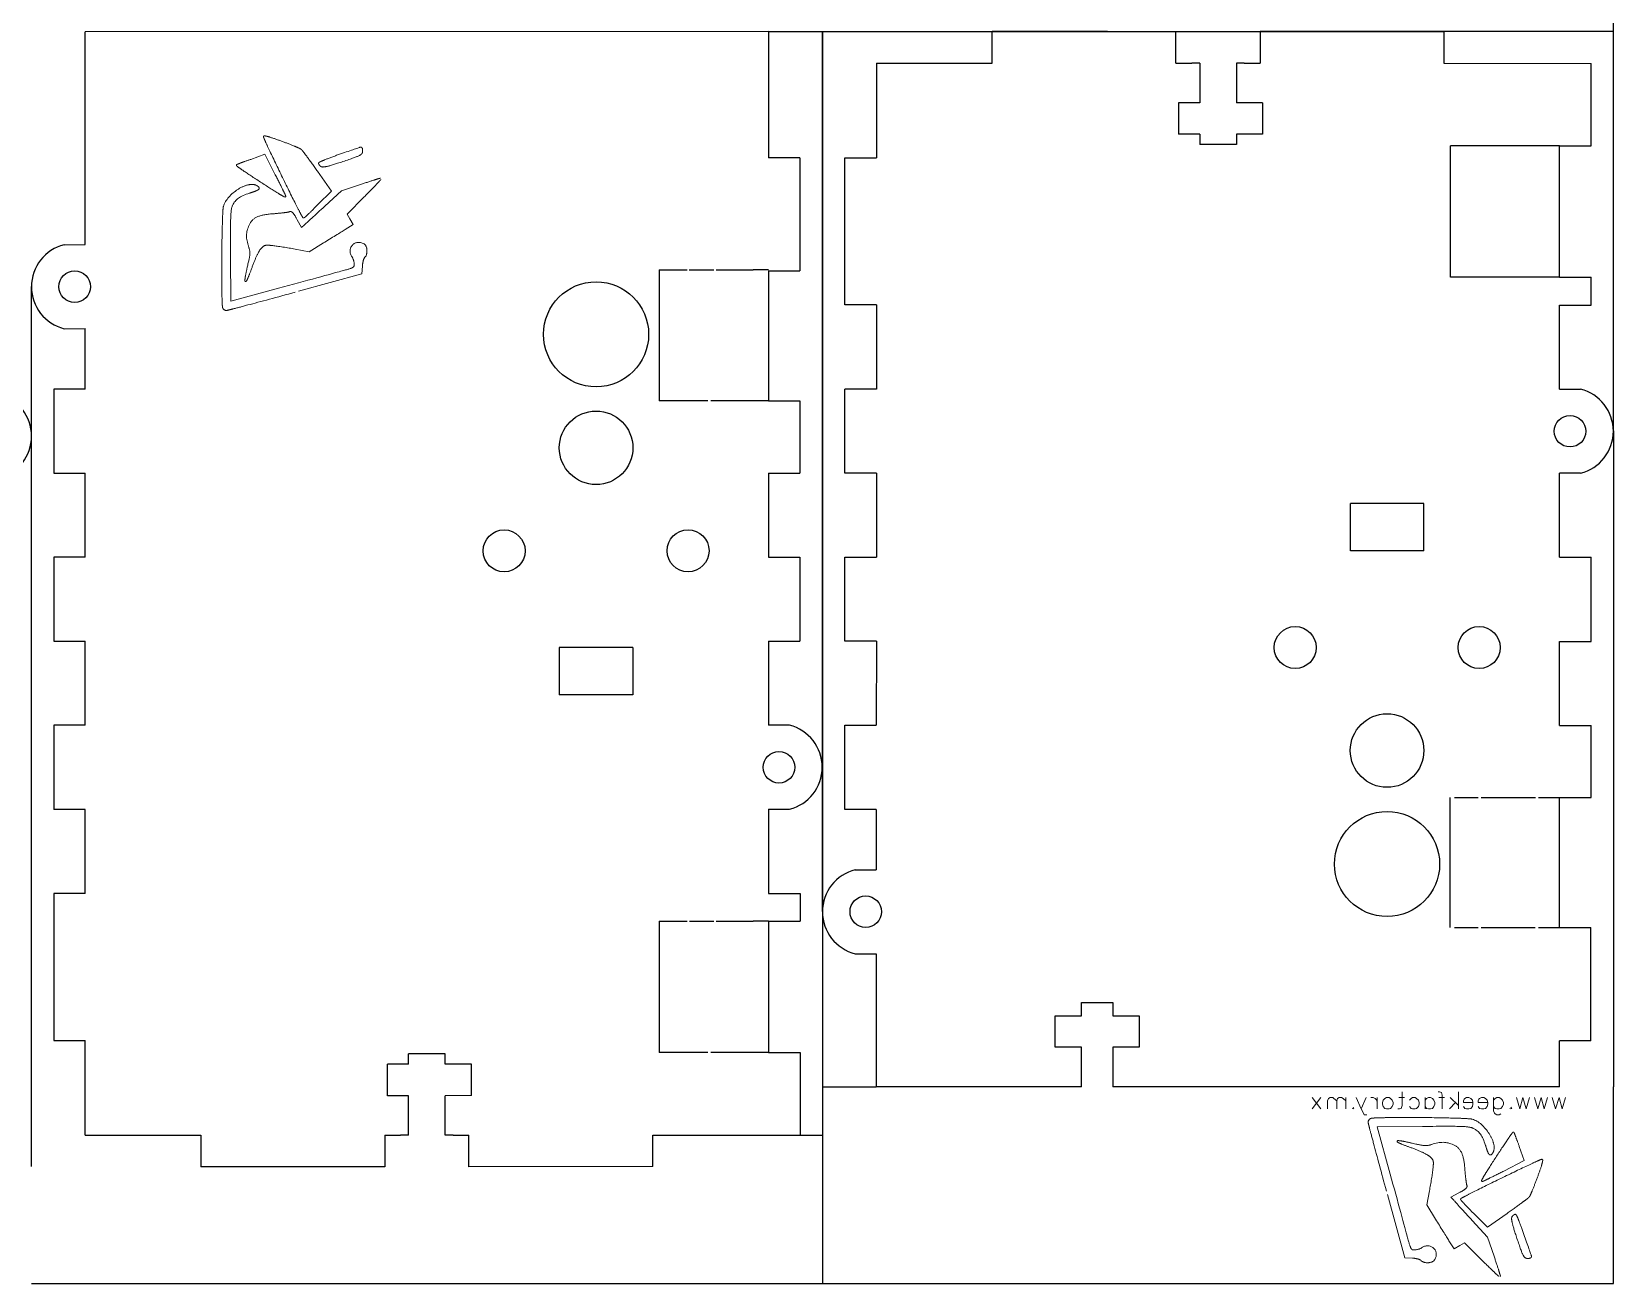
# Model space of a CAD drawing. Header units: centimetres. Extents: x 2205.7 to 2236.7, y 1451.5 to 1478.8.
# Drawn here: x 2221.62 to 2236.67, y 1451.47 to 1463.39 of the extents above; entities that cross this region are included whole.
import ezdxf

# ---------------------------------------------------------------- set-up
doc = ezdxf.new("R2010")
doc.units = ezdxf.units.CM
doc.linetypes.add('PHANTOM2', pattern=[1.25, 0.625, -0.125, 0.125, -0.125, 0.125, -0.125])
doc.layers.add('grabado-tenue', color=7, linetype='PHANTOM2', lineweight=0, true_color=0xc8b188)

msp = doc.modelspace()

# ---------------------------------------------------------------- linework, layer by layer
for p, q in [((2236.672, 1463.385), (2236.672, 1478.786)), ((2228.633, 1463.385), (2222.133, 1463.384)), ((2222.133, 1461.359), (2222.133, 1463.384)), ((2228.633, 1463.385), (2228.633, 1462.185)), ((2228.635, 1463.385), (2229.147, 1463.385)), ((2229.147, 1463.385), (2229.147, 1456.385)), ((2229.147, 1455.011), (2229.147, 1463.385)), ((2229.147, 1463.385), (2230.705, 1463.385)), ((2230.705, 1463.385), (2230.76, 1463.385)), ((2231.86, 1463.385), (2230.76, 1463.385)), ((2232.51, 1463.384), (2230.76, 1463.384)), ((2230.76, 1463.084), (2230.76, 1463.384)), ((2231.86, 1463.385), (2232.51, 1463.385)), ((2232.51, 1463.385), (2233.31, 1463.385)), ((2232.51, 1463.084), (2232.51, 1463.384)), ((2233.96, 1463.385), (2233.31, 1463.385)), ((2233.31, 1463.384), (2233.31, 1463.084)), ((2235.06, 1463.384), (2233.31, 1463.384)), ((2235.06, 1463.385), (2233.96, 1463.385)), ((2236.672, 1463.385), (2235.06, 1463.385)), ((2236.672, 1459.585), (2236.672, 1463.385)), ((2229.66, 1463.084), (2229.66, 1462.184)), ((2232.736, 1463.084), (2232.66, 1463.084)), ((2233.16, 1463.084), (2233.085, 1463.084)), ((2235.06, 1463.084), (2236.461, 1463.083)), ((2236.461, 1462.298), (2236.461, 1463.083)), ((2236.161, 1462.298), (2235.121, 1462.298)), ((2235.121, 1461.05), (2235.121, 1462.298)), ((2236.16, 1462.298), (2236.161, 1462.298)), ((2236.161, 1462.298), (2236.161, 1462.298)), ((2236.161, 1462.298), (2236.461, 1462.298)), ((2236.161, 1461.049), (2236.161, 1462.298)), ((2228.799, 1462.185), (2228.769, 1462.185)), ((2228.933, 1462.185), (2228.933, 1461.108)), ((2229.36, 1460.784), (2229.36, 1462.184)), ((2221.932, 1461.358), (2222.133, 1461.359)), ((2227.593, 1461.12), (2227.593, 1459.872)), ((2227.594, 1461.12), (2227.86, 1461.12)), ((2227.88, 1461.12), (2228.114, 1461.12)), ((2228.134, 1461.12), (2228.486, 1461.12)), ((2228.634, 1461.12), (2228.486, 1461.12)), ((2228.633, 1461.108), (2228.933, 1461.108)), ((2228.633, 1461.108), (2228.633, 1459.872)), ((2236.161, 1461.049), (2236.161, 1461.049)), ((2236.161, 1461.049), (2236.161, 1461.049)), ((2236.161, 1461.049), (2236.461, 1461.049)), ((2236.46, 1460.783), (2236.461, 1461.049)), ((2221.622, 1452.586), (2221.622, 1460.96)), ((2229.66, 1460.784), (2229.66, 1459.984)), ((2236.16, 1459.983), (2236.161, 1460.783)), ((2236.16, 1460.783), (2236.46, 1460.783)), ((2221.932, 1460.558), (2222.133, 1460.559)), ((2222.133, 1459.984), (2222.133, 1460.559)), ((2221.833, 1459.984), (2221.833, 1459.184)), ((2228.633, 1459.872), (2228.933, 1459.872)), ((2228.933, 1459.872), (2228.933, 1459.185)), ((2229.66, 1459.984), (2229.36, 1459.984)), ((2229.36, 1459.184), (2229.36, 1459.984)), ((2236.672, 1459.585), (2236.672, 1453.345)), ((2222.133, 1458.384), (2222.133, 1459.184)), ((2228.633, 1459.185), (2228.633, 1458.385)), ((2228.633, 1459.185), (2228.933, 1459.185)), ((2229.66, 1459.184), (2229.36, 1459.184)), ((2229.66, 1459.184), (2229.66, 1458.384)), ((2236.16, 1458.383), (2236.16, 1459.183)), ((2221.833, 1458.384), (2221.833, 1457.584)), ((2228.633, 1458.385), (2228.933, 1458.385)), ((2228.933, 1458.385), (2228.933, 1457.585)), ((2229.36, 1457.584), (2229.36, 1458.384)), ((2236.16, 1458.383), (2236.46, 1458.383)), ((2236.46, 1457.583), (2236.46, 1458.383)), ((2222.133, 1456.784), (2222.133, 1457.584)), ((2228.633, 1457.585), (2228.633, 1456.785)), ((2228.633, 1457.585), (2228.933, 1457.585)), ((2229.66, 1457.584), (2229.659, 1456.784)), ((2236.16, 1456.783), (2236.16, 1457.583)), ((2236.16, 1457.583), (2236.46, 1457.583)), ((2222.133, 1456.784), (2221.833, 1456.784)), ((2221.833, 1456.784), (2221.833, 1455.984)), ((2229.359, 1455.984), (2229.359, 1456.784)), ((2236.16, 1456.783), (2236.46, 1456.783)), ((2236.46, 1456.096), (2236.46, 1456.783)), ((2229.147, 1456.385), (2229.147, 1452.585)), ((2235.12, 1454.861), (2235.12, 1456.096)), ((2236.159, 1454.86), (2236.16, 1456.096)), ((2236.16, 1456.096), (2236.46, 1456.096)), ((2222.133, 1455.984), (2221.833, 1455.984)), ((2222.133, 1455.184), (2222.133, 1455.984)), ((2228.634, 1455.985), (2228.634, 1455.185)), ((2229.659, 1455.984), (2229.659, 1455.41)), ((2229.459, 1455.41), (2229.659, 1455.41)), ((2221.833, 1455.184), (2221.833, 1453.784)), ((2228.633, 1455.185), (2228.934, 1455.185)), ((2228.934, 1455.185), (2228.934, 1454.919)), ((2227.594, 1454.919), (2227.594, 1453.671)), ((2227.594, 1454.919), (2227.861, 1454.919)), ((2227.881, 1454.919), (2228.114, 1454.919)), ((2228.134, 1454.919), (2228.486, 1454.919)), ((2228.634, 1454.919), (2228.486, 1454.919)), ((2228.634, 1454.919), (2228.634, 1454.919)), ((2228.634, 1454.919), (2228.634, 1454.919)), ((2228.634, 1454.919), (2228.934, 1454.919)), ((2228.634, 1454.919), (2228.634, 1453.671)), ((2229.147, 1455.011), (2229.147, 1453.345)), ((2236.159, 1454.86), (2236.459, 1454.86)), ((2236.459, 1453.783), (2236.459, 1454.86)), ((2229.459, 1454.61), (2229.659, 1454.61)), ((2229.659, 1454.61), (2229.659, 1453.345)), ((2222.133, 1452.884), (2222.133, 1453.784)), ((2228.633, 1453.671), (2228.634, 1453.671)), ((2228.634, 1453.671), (2228.634, 1453.671)), ((2228.634, 1453.671), (2228.934, 1453.671)), ((2228.934, 1453.671), (2228.934, 1452.885)), ((2231.61, 1453.72), (2231.36, 1453.72)), ((2232.16, 1453.72), (2231.91, 1453.72)), ((2236.159, 1453.344), (2236.159, 1453.783)), ((2236.326, 1453.783), (2236.296, 1453.783)), ((2229.147, 1453.345), (2229.659, 1453.345)), ((2231.61, 1453.345), (2229.659, 1453.345)), ((2236.159, 1453.344), (2231.91, 1453.345)), ((2236.672, 1451.474), (2236.672, 1453.345)), ((2223.233, 1452.884), (2223.233, 1452.584)), ((2224.983, 1452.884), (2224.983, 1452.584)), ((2225.209, 1452.884), (2225.133, 1452.884)), ((2225.633, 1452.884), (2225.558, 1452.884)), ((2225.783, 1452.584), (2225.783, 1452.884)), ((2227.533, 1452.885), (2228.934, 1452.885)), ((2228.934, 1452.885), (2229.147, 1452.885)), ((2224.983, 1452.584), (2223.233, 1452.584)), ((2227.533, 1452.585), (2225.783, 1452.584)), ((2229.147, 1452.585), (2229.147, 1451.474)), ((2221.622, 1451.474), (2236.672, 1451.474))]:
    msp.add_line(p, q)
at = {"color": 7, "linetype": 'Continuous', "lineweight": 25}
for p, q in [((2235.06, 1463.384), (2235.06, 1463.084)), ((2229.66, 1463.084), (2230.76, 1463.084)), ((2232.51, 1463.084), (2232.66, 1463.084)), ((2232.736, 1463.084), (2232.736, 1462.709)), ((2233.085, 1463.084), (2233.085, 1462.709)), ((2233.16, 1463.084), (2233.31, 1463.084)), ((2232.535, 1462.709), (2232.535, 1462.409)), ((2232.736, 1462.709), (2232.535, 1462.709)), ((2233.335, 1462.709), (2233.085, 1462.709)), ((2233.335, 1462.709), (2233.335, 1462.409)), ((2232.736, 1462.409), (2232.535, 1462.409)), ((2232.736, 1462.409), (2232.736, 1462.311)), ((2233.335, 1462.409), (2233.085, 1462.409)), ((2233.085, 1462.409), (2233.085, 1462.311)), ((2233.085, 1462.311), (2232.736, 1462.311)), ((2228.769, 1462.185), (2228.633, 1462.185)), ((2228.933, 1462.185), (2228.799, 1462.185)), ((2229.36, 1462.184), (2229.66, 1462.184)), ((2229.66, 1460.784), (2229.36, 1460.784)), ((2236.161, 1460.783), (2236.16, 1460.783)), ((2222.133, 1459.984), (2221.833, 1459.984)), ((2228.055, 1459.872), (2227.593, 1459.872)), ((2228.633, 1459.872), (2228.085, 1459.872)), ((2236.16, 1459.983), (2236.36, 1459.983)), ((2221.833, 1459.184), (2222.133, 1459.184)), ((2228.633, 1459.185), (2228.633, 1459.185)), ((2236.36, 1459.183), (2236.16, 1459.183)), ((2222.133, 1458.384), (2221.833, 1458.384)), ((2228.633, 1458.385), (2228.633, 1458.385)), ((2229.36, 1458.384), (2229.66, 1458.384)), ((2236.16, 1458.383), (2236.16, 1458.383)), ((2221.833, 1457.584), (2222.133, 1457.584)), ((2228.633, 1457.585), (2228.633, 1457.585)), ((2229.66, 1457.584), (2229.36, 1457.584)), ((2236.16, 1457.583), (2236.16, 1457.583)), ((2228.833, 1456.785), (2228.633, 1456.785)), ((2229.359, 1456.784), (2229.659, 1456.784)), ((2236.159, 1456.783), (2236.16, 1456.783)), ((2235.161, 1456.096), (2235.385, 1456.096)), ((2235.415, 1456.096), (2235.93, 1456.096)), ((2235.96, 1456.096), (2236.16, 1456.096)), ((2228.633, 1455.985), (2228.833, 1455.985)), ((2229.659, 1455.984), (2229.359, 1455.984)), ((2222.133, 1455.184), (2221.833, 1455.184)), ((2228.634, 1455.185), (2228.633, 1455.185)), ((2235.16, 1454.861), (2235.385, 1454.861)), ((2235.415, 1454.861), (2235.929, 1454.861)), ((2235.959, 1454.861), (2236.159, 1454.86)), ((2231.61, 1454.02), (2231.61, 1454.145)), ((2231.61, 1454.145), (2231.91, 1454.145)), ((2231.91, 1454.145), (2231.91, 1454.02)), ((2231.36, 1453.72), (2231.36, 1454.02)), ((2231.36, 1454.02), (2231.61, 1454.02)), ((2231.91, 1454.02), (2232.16, 1454.02)), ((2232.16, 1454.02), (2232.16, 1453.72)), ((2221.833, 1453.784), (2222.133, 1453.784)), ((2228.055, 1453.671), (2227.593, 1453.671)), ((2228.633, 1453.671), (2228.085, 1453.671)), ((2231.61, 1453.345), (2231.61, 1453.72)), ((2231.91, 1453.72), (2231.91, 1453.345)), ((2236.296, 1453.783), (2236.159, 1453.783)), ((2236.459, 1453.783), (2236.326, 1453.783)), ((2225.209, 1453.559), (2225.008, 1453.559)), ((2225.008, 1453.259), (2225.008, 1453.559)), ((2225.558, 1453.657), (2225.209, 1453.657)), ((2225.209, 1453.559), (2225.209, 1453.657)), ((2225.558, 1453.559), (2225.558, 1453.657)), ((2225.808, 1453.56), (2225.558, 1453.559)), ((2225.808, 1453.26), (2225.808, 1453.56)), ((2225.209, 1453.259), (2225.008, 1453.259)), ((2225.209, 1452.884), (2225.209, 1453.259)), ((2225.808, 1453.26), (2225.558, 1453.259)), ((2225.558, 1452.884), (2225.558, 1453.259)), ((2222.133, 1452.884), (2223.233, 1452.884)), ((2224.983, 1452.884), (2225.133, 1452.884)), ((2225.633, 1452.884), (2225.783, 1452.884)), ((2227.533, 1452.585), (2227.533, 1452.885))]:
    msp.add_line(p, q, dxfattribs=at)
at = {"color": 1, "linetype": 'Continuous', "lineweight": 25}
for p, q in [((2234.17, 1458.894), (2234.17, 1458.894)), ((2234.87, 1458.894), (2234.87, 1458.894)), ((2234.17, 1458.444), (2234.17, 1458.444)), ((2226.643, 1457.525), (2226.643, 1457.524)), ((2226.643, 1457.075), (2226.643, 1457.075)), ((2227.343, 1457.075), (2227.343, 1457.075))]:
    msp.add_line(p, q, dxfattribs=at)
at = {"color": 1}
for p, q in [((2234.17, 1458.444), (2234.17, 1458.894)), ((2234.87, 1458.894), (2234.17, 1458.894)), ((2234.87, 1458.444), (2234.87, 1458.894)), ((2234.87, 1458.444), (2234.17, 1458.444)), ((2227.343, 1457.525), (2226.643, 1457.525)), ((2226.643, 1457.525), (2226.643, 1457.075)), ((2227.343, 1457.525), (2227.343, 1457.075)), ((2227.343, 1457.075), (2226.643, 1457.075))]:
    msp.add_line(p, q, dxfattribs=at)
msp.add_lwpolyline([(2236.161, 1461.049), (2235.121, 1461.05)])
for points in [[(2234.17, 1458.894), (2234.17, 1458.894)], [(2234.87, 1458.894), (2234.87, 1458.894)], [(2234.17, 1458.444), (2234.17, 1458.444)], [(2226.643, 1457.524), (2226.643, 1457.524)], [(2226.643, 1457.075), (2226.643, 1457.075)], [(2227.343, 1457.075), (2227.343, 1457.075)]]:
    msp.add_lwpolyline(points, dxfattribs=at)
at = {"color": 1, "linetype": 'Continuous', "lineweight": 25}
for centre in [(2222.032, 1460.958), (2236.26, 1459.583), (2228.733, 1456.385), (2229.559, 1455.01)]:
    msp.add_circle(centre, 0.15, dxfattribs=at)
at = {"color": 1}
for centre, radius in [((2226.993, 1460.505), 0.5), ((2226.993, 1459.425), 0.35), ((2226.118, 1458.444), 0.2), ((2227.868, 1458.445), 0.2), ((2233.645, 1457.524), 0.2), ((2235.395, 1457.524), 0.2), ((2234.519, 1456.544), 0.35), ((2234.519, 1455.464), 0.5)]:
    msp.add_circle(centre, radius, dxfattribs=at)
for centre, start, end in [((2222.032, 1460.958), 104.0286, 255.9562), ((2221.21, 1459.536), 284.0324, 75.9599), ((2236.26, 1459.583), 284.0286, 75.9562), ((2228.733, 1456.385), 284.0286, 75.9562), ((2229.559, 1455.01), 104.0286, 255.9562)]:
    msp.add_arc(centre, 0.412, start, end)
at = {"layer": 'grabado-tenue', "color": 2, "true_color": 0xf1eb1f}
for points in [[(2223.828, 1462.386), (2223.828, 1462.386)], [(2223.57, 1462.115), (2223.57, 1462.115)], [(2224.352, 1462.133), (2224.352, 1462.133)], [(2223.431, 1461.233), (2223.431, 1461.233)], [(2223.651, 1461.018), (2223.651, 1461.018)], [(2234.84, 1453.052), (2234.84, 1453.052)], [(2235.722, 1452.913), (2235.722, 1452.913)], [(2234.625, 1452.832), (2234.625, 1452.832)], [(2235.993, 1452.655), (2235.993, 1452.655)], [(2235.74, 1452.131), (2235.74, 1452.131)]]:
    msp.add_lwpolyline(points, close=True, dxfattribs=at)
for points in [[(2223.707, 1462.17), (2223.841, 1462.218), (2223.941, 1462.022)], [(2224.343, 1462.056), (2224.474, 1461.868), (2224.346, 1461.739)], [(2224.411, 1461.723), (2224.57, 1461.869), (2224.751, 1461.93)], [(2224.786, 1461.812), (2224.623, 1461.649), (2224.65, 1461.605), (2224.682, 1461.55), (2224.604, 1461.501)], [(2224.149, 1461.595), (2224.189, 1461.52), (2224.218, 1461.546)], [(2224.399, 1461.374), (2224.263, 1461.29), (2224.129, 1461.316)], [(2223.516, 1461.249), (2223.519, 1460.819), (2223.971, 1460.943)], [(2224.769, 1461.154), (2224.765, 1461.08), (2224.131, 1460.906)], [(2234.856, 1452.967), (2234.426, 1452.964), (2234.549, 1452.512)], [(2235.777, 1452.776), (2235.825, 1452.642), (2235.629, 1452.542)], [(2234.761, 1451.714), (2234.687, 1451.718), (2234.513, 1452.352)], [(2234.981, 1452.084), (2234.897, 1452.221), (2234.922, 1452.354)], [(2235.202, 1452.334), (2235.127, 1452.294), (2235.153, 1452.265)], [(2235.33, 1452.072), (2235.476, 1451.913), (2235.537, 1451.732)], [(2235.663, 1452.14), (2235.475, 1452.009), (2235.346, 1452.137)], [(2235.419, 1451.697), (2235.256, 1451.86), (2235.211, 1451.834), (2235.156, 1451.801), (2235.108, 1451.879)]]:
    msp.add_lwpolyline(points, dxfattribs=at)
at = {"layer": 'grabado-tenue', "color": 2, "lineweight": 0, "true_color": 0xf1eb1f}
for points in [[(2233.89, 1453.134), (2233.806, 1453.241)], [(2233.806, 1453.134), (2233.89, 1453.241)], [(2234.04, 1453.211), (2234.014, 1453.233), (2234.002, 1453.241), (2233.976, 1453.241), (2233.961, 1453.233), (2233.953, 1453.211), (2233.953, 1453.134)], [(2234.126, 1453.211), (2234.101, 1453.233), (2234.086, 1453.241), (2234.063, 1453.241), (2234.047, 1453.233), (2234.04, 1453.211), (2234.04, 1453.134)], [(2234.126, 1453.134), (2234.126, 1453.241)], [(2234.319, 1453.241), (2234.271, 1453.134), (2234.225, 1453.241)], [(2234.426, 1453.195), (2234.421, 1453.218), (2234.406, 1453.233), (2234.388, 1453.241), (2234.365, 1453.241)], [(2234.426, 1453.134), (2234.426, 1453.241)], [(2234.663, 1453.297), (2234.663, 1453.165), (2234.652, 1453.139), (2234.637, 1453.134), (2234.622, 1453.134)], [(2234.686, 1453.241), (2234.632, 1453.241)], [(2234.731, 1453.218), (2234.747, 1453.233), (2234.762, 1453.241), (2234.787, 1453.241), (2234.8, 1453.233), (2234.818, 1453.218), (2234.825, 1453.195), (2234.825, 1453.18), (2234.818, 1453.157), (2234.8, 1453.139), (2234.787, 1453.134), (2234.762, 1453.134), (2234.747, 1453.139), (2234.731, 1453.157)], [(2234.881, 1453.241), (2234.881, 1453.134)], [(2234.881, 1453.218), (2234.894, 1453.233), (2234.912, 1453.241), (2234.932, 1453.241), (2234.95, 1453.233), (2234.965, 1453.218), (2234.973, 1453.195), (2234.973, 1453.18), (2234.965, 1453.157), (2234.95, 1453.139), (2234.932, 1453.134), (2234.912, 1453.134), (2234.894, 1453.139), (2234.881, 1453.157)], [(2235.006, 1453.297), (2235.019, 1453.297), (2235.036, 1453.289), (2235.044, 1453.264), (2235.044, 1453.134)], [(2235.067, 1453.241), (2235.011, 1453.241)], [(2235.12, 1453.241), (2235.199, 1453.165)], [(2235.199, 1453.134), (2235.199, 1453.297)], [(2235.336, 1453.195), (2235.245, 1453.195), (2235.245, 1453.211), (2235.252, 1453.226), (2235.26, 1453.233), (2235.275, 1453.241), (2235.298, 1453.241), (2235.316, 1453.233), (2235.331, 1453.218), (2235.336, 1453.195), (2235.336, 1453.18), (2235.331, 1453.157), (2235.316, 1453.139), (2235.298, 1453.134), (2235.275, 1453.134), (2235.26, 1453.139), (2235.245, 1453.157)], [(2235.479, 1453.195), (2235.385, 1453.195), (2235.385, 1453.211), (2235.392, 1453.226), (2235.4, 1453.233), (2235.418, 1453.241), (2235.441, 1453.241), (2235.456, 1453.233), (2235.471, 1453.218), (2235.479, 1453.195), (2235.479, 1453.18), (2235.471, 1453.157), (2235.456, 1453.139), (2235.441, 1453.134), (2235.418, 1453.134), (2235.4, 1453.139), (2235.385, 1453.157)], [(2235.532, 1453.241), (2235.532, 1453.117), (2235.542, 1453.094), (2235.547, 1453.086), (2235.563, 1453.078), (2235.585, 1453.078), (2235.603, 1453.086)], [(2235.532, 1453.218), (2235.547, 1453.233), (2235.563, 1453.241), (2235.585, 1453.241), (2235.603, 1453.233), (2235.618, 1453.218), (2235.626, 1453.195), (2235.626, 1453.18), (2235.618, 1453.157), (2235.603, 1453.139), (2235.585, 1453.134), (2235.563, 1453.134), (2235.547, 1453.139), (2235.532, 1453.157)], [(2235.875, 1453.241), (2235.842, 1453.134), (2235.812, 1453.241), (2235.781, 1453.134), (2235.751, 1453.241)], [(2236.045, 1453.241), (2236.015, 1453.134), (2235.984, 1453.241), (2235.954, 1453.134), (2235.921, 1453.241)], [(2236.216, 1453.241), (2236.185, 1453.134), (2236.155, 1453.241), (2236.122, 1453.134), (2236.091, 1453.241)], [(2234.195, 1453.15), (2234.203, 1453.139), (2234.195, 1453.134), (2234.187, 1453.139)], [(2234.271, 1453.134), (2234.297, 1453.086), (2234.302, 1453.078), (2234.327, 1453.078)], [(2235.169, 1453.195), (2235.113, 1453.134)], [(2235.697, 1453.15), (2235.705, 1453.139), (2235.697, 1453.134), (2235.687, 1453.139)]]:
    msp.add_lwpolyline(points, dxfattribs=at)
msp.add_lwpolyline([(2234.538, 1453.241), (2234.551, 1453.233), (2234.569, 1453.218), (2234.576, 1453.195), (2234.576, 1453.18), (2234.569, 1453.157), (2234.551, 1453.139), (2234.538, 1453.134), (2234.513, 1453.134), (2234.497, 1453.139), (2234.482, 1453.157), (2234.475, 1453.18), (2234.475, 1453.195), (2234.482, 1453.218), (2234.497, 1453.233), (2234.513, 1453.241), (2234.538, 1453.241)], close=True, dxfattribs=at)
at = {"layer": 'grabado-tenue', "color": 2, "true_color": 0xf1eb1f}
for points in [[(2223.828, 1462.386), (2223.828, 1462.386), (2223.829, 1462.388), (2223.829, 1462.388)], [(2223.828, 1462.384), (2223.828, 1462.384), (2223.828, 1462.386), (2223.828, 1462.386)], [(2223.829, 1462.381), (2223.829, 1462.382), (2223.829, 1462.383), (2223.828, 1462.384)], [(2223.829, 1462.388), (2223.829, 1462.388), (2223.83, 1462.39), (2223.83, 1462.391)], [(2223.832, 1462.374), (2223.831, 1462.377), (2223.83, 1462.379), (2223.829, 1462.381)], [(2223.83, 1462.391), (2223.831, 1462.391), (2223.832, 1462.392), (2223.832, 1462.392)], [(2223.832, 1462.392), (2223.833, 1462.392), (2223.833, 1462.392), (2223.834, 1462.393)], [(2223.843, 1462.348), (2223.838, 1462.359), (2223.834, 1462.368), (2223.832, 1462.374)], [(2223.834, 1462.393), (2223.835, 1462.393), (2223.836, 1462.393), (2223.837, 1462.393)], [(2223.837, 1462.393), (2223.838, 1462.393), (2223.84, 1462.393), (2223.841, 1462.393)], [(2223.841, 1462.393), (2223.845, 1462.393), (2223.849, 1462.392), (2223.854, 1462.391)], [(2223.883, 1462.26), (2223.866, 1462.296), (2223.852, 1462.326), (2223.843, 1462.348)], [(2223.854, 1462.391), (2223.864, 1462.389), (2223.877, 1462.385), (2223.893, 1462.38)], [(2224.01, 1461.996), (2223.963, 1462.092), (2223.917, 1462.188), (2223.883, 1462.26)], [(2223.893, 1462.38), (2223.925, 1462.37), (2223.967, 1462.355), (2224.008, 1462.34)], [(2224.008, 1462.34), (2224.05, 1462.325), (2224.092, 1462.308), (2224.126, 1462.294)], [(2224.126, 1462.294), (2224.142, 1462.287), (2224.157, 1462.281), (2224.168, 1462.276)], [(2224.168, 1462.276), (2224.179, 1462.271), (2224.186, 1462.267), (2224.19, 1462.262)], [(2224.19, 1462.262), (2224.194, 1462.258), (2224.201, 1462.251), (2224.21, 1462.238)], [(2224.543, 1462.215), (2224.645, 1462.25), (2224.737, 1462.282), (2224.746, 1462.285)], [(2224.746, 1462.285), (2224.75, 1462.287), (2224.754, 1462.287), (2224.758, 1462.286)], [(2224.758, 1462.286), (2224.762, 1462.284), (2224.765, 1462.281), (2224.767, 1462.278)], [(2224.772, 1462.251), (2224.772, 1462.243), (2224.771, 1462.235), (2224.766, 1462.227)], [(2224.767, 1462.278), (2224.771, 1462.271), (2224.772, 1462.262), (2224.772, 1462.251)], [(2223.57, 1462.115), (2223.57, 1462.115), (2223.572, 1462.118), (2223.572, 1462.119)], [(2223.57, 1462.112), (2223.57, 1462.112), (2223.57, 1462.115), (2223.57, 1462.115)], [(2223.571, 1462.111), (2223.571, 1462.111), (2223.57, 1462.112), (2223.57, 1462.112)], [(2223.571, 1462.11), (2223.571, 1462.11), (2223.571, 1462.111), (2223.571, 1462.111)], [(2223.573, 1462.108), (2223.572, 1462.108), (2223.572, 1462.109), (2223.571, 1462.11)], [(2223.572, 1462.119), (2223.572, 1462.119), (2223.573, 1462.119), (2223.573, 1462.12)], [(2223.573, 1462.12), (2223.573, 1462.12), (2223.573, 1462.12), (2223.574, 1462.12)], [(2223.577, 1462.105), (2223.575, 1462.106), (2223.574, 1462.107), (2223.573, 1462.108)], [(2223.574, 1462.12), (2223.574, 1462.12), (2223.575, 1462.12), (2223.575, 1462.121)], [(2223.575, 1462.121), (2223.576, 1462.121), (2223.577, 1462.121), (2223.578, 1462.122)], [(2223.589, 1462.095), (2223.584, 1462.099), (2223.58, 1462.102), (2223.577, 1462.105)], [(2223.578, 1462.122), (2223.58, 1462.123), (2223.583, 1462.124), (2223.586, 1462.125)], [(2223.586, 1462.125), (2223.593, 1462.128), (2223.603, 1462.132), (2223.615, 1462.137)], [(2223.638, 1462.061), (2223.617, 1462.075), (2223.601, 1462.087), (2223.589, 1462.095)], [(2223.615, 1462.137), (2223.639, 1462.146), (2223.672, 1462.158), (2223.707, 1462.17)], [(2224.21, 1462.238), (2224.22, 1462.226), (2224.231, 1462.21), (2224.245, 1462.192)], [(2224.245, 1462.192), (2224.273, 1462.154), (2224.307, 1462.106), (2224.343, 1462.056)], [(2224.352, 1462.133), (2224.352, 1462.133), (2224.353, 1462.136), (2224.353, 1462.136)], [(2224.359, 1462.117), (2224.355, 1462.123), (2224.352, 1462.127), (2224.352, 1462.133)], [(2224.353, 1462.136), (2224.353, 1462.136), (2224.354, 1462.137), (2224.354, 1462.137)], [(2224.354, 1462.137), (2224.355, 1462.138), (2224.355, 1462.139), (2224.356, 1462.139)], [(2224.356, 1462.139), (2224.357, 1462.14), (2224.358, 1462.141), (2224.359, 1462.142)], [(2224.359, 1462.142), (2224.362, 1462.144), (2224.366, 1462.146), (2224.371, 1462.148)], [(2224.373, 1462.103), (2224.367, 1462.107), (2224.363, 1462.112), (2224.359, 1462.117)], [(2224.371, 1462.148), (2224.38, 1462.153), (2224.394, 1462.159), (2224.411, 1462.165)], [(2224.395, 1462.097), (2224.386, 1462.097), (2224.378, 1462.098), (2224.373, 1462.103)], [(2224.433, 1462.103), (2224.417, 1462.099), (2224.405, 1462.098), (2224.395, 1462.097)], [(2224.411, 1462.165), (2224.445, 1462.179), (2224.492, 1462.197), (2224.543, 1462.215)], [(2224.582, 1462.149), (2224.513, 1462.125), (2224.465, 1462.11), (2224.433, 1462.103)], [(2224.741, 1462.206), (2224.715, 1462.193), (2224.669, 1462.177), (2224.582, 1462.149)], [(2224.766, 1462.227), (2224.762, 1462.22), (2224.753, 1462.213), (2224.741, 1462.206)], [(2223.8, 1461.954), (2223.736, 1461.995), (2223.679, 1462.033), (2223.638, 1462.061)], [(2223.963, 1461.85), (2223.921, 1461.876), (2223.863, 1461.912), (2223.8, 1461.954)], [(2223.941, 1462.022), (2223.968, 1461.97), (2223.993, 1461.921), (2224.01, 1461.885)], [(2224.14, 1461.734), (2224.103, 1461.806), (2224.056, 1461.901), (2224.01, 1461.996)], [(2224.751, 1461.93), (2224.801, 1461.947), (2224.847, 1461.962), (2224.881, 1461.973)], [(2224.881, 1461.973), (2224.898, 1461.978), (2224.912, 1461.983), (2224.922, 1461.986)], [(2224.935, 1461.966), (2224.928, 1461.958), (2224.916, 1461.946), (2224.902, 1461.93)], [(2224.922, 1461.986), (2224.927, 1461.987), (2224.931, 1461.989), (2224.934, 1461.989)], [(2224.934, 1461.989), (2224.935, 1461.99), (2224.936, 1461.99), (2224.937, 1461.99)], [(2224.944, 1461.977), (2224.942, 1461.974), (2224.939, 1461.971), (2224.935, 1461.966)], [(2224.937, 1461.99), (2224.938, 1461.991), (2224.939, 1461.991), (2224.939, 1461.991)], [(2224.939, 1461.991), (2224.939, 1461.991), (2224.941, 1461.991), (2224.941, 1461.991)], [(2224.941, 1461.991), (2224.941, 1461.991), (2224.943, 1461.99), (2224.943, 1461.99)], [(2223.447, 1461.722), (2223.464, 1461.783), (2223.521, 1461.843), (2223.584, 1461.884)], [(2223.698, 1461.849), (2223.602, 1461.818), (2223.561, 1461.788), (2223.534, 1461.732)], [(2223.584, 1461.884), (2223.615, 1461.904), (2223.648, 1461.919), (2223.679, 1461.926)], [(2223.679, 1461.926), (2223.71, 1461.934), (2223.739, 1461.934), (2223.761, 1461.922)], [(2223.753, 1461.868), (2223.74, 1461.863), (2223.721, 1461.856), (2223.698, 1461.849)], [(2223.782, 1461.884), (2223.776, 1461.878), (2223.767, 1461.874), (2223.753, 1461.868)], [(2223.761, 1461.922), (2223.772, 1461.916), (2223.779, 1461.912), (2223.784, 1461.905)], [(2223.788, 1461.894), (2223.787, 1461.89), (2223.785, 1461.886), (2223.782, 1461.884)], [(2223.784, 1461.905), (2223.786, 1461.902), (2223.788, 1461.899), (2223.788, 1461.894)], [(2224.012, 1461.821), (2224, 1461.827), (2223.983, 1461.837), (2223.963, 1461.85)], [(2224.01, 1461.885), (2224.019, 1461.866), (2224.027, 1461.851), (2224.032, 1461.84)], [(2224.026, 1461.813), (2224.023, 1461.815), (2224.018, 1461.818), (2224.012, 1461.821)], [(2224.031, 1461.812), (2224.029, 1461.812), (2224.028, 1461.813), (2224.026, 1461.813)], [(2224.032, 1461.812), (2224.031, 1461.812), (2224.031, 1461.812), (2224.031, 1461.812)], [(2224.032, 1461.84), (2224.034, 1461.835), (2224.036, 1461.831), (2224.037, 1461.827)], [(2224.033, 1461.811), (2224.033, 1461.811), (2224.032, 1461.812), (2224.032, 1461.812)], [(2224.034, 1461.812), (2224.034, 1461.812), (2224.033, 1461.811), (2224.033, 1461.811)], [(2224.036, 1461.812), (2224.036, 1461.812), (2224.034, 1461.812), (2224.034, 1461.812)], [(2224.038, 1461.814), (2224.038, 1461.814), (2224.036, 1461.812), (2224.036, 1461.812)], [(2224.037, 1461.827), (2224.038, 1461.826), (2224.039, 1461.824), (2224.039, 1461.823)], [(2224.04, 1461.817), (2224.04, 1461.817), (2224.038, 1461.814), (2224.038, 1461.814)], [(2224.039, 1461.823), (2224.039, 1461.822), (2224.04, 1461.822), (2224.04, 1461.821)], [(2224.04, 1461.821), (2224.04, 1461.821), (2224.04, 1461.819), (2224.04, 1461.819)], [(2224.04, 1461.819), (2224.04, 1461.819), (2224.04, 1461.817), (2224.04, 1461.817)], [(2224.902, 1461.93), (2224.873, 1461.9), (2224.832, 1461.858), (2224.786, 1461.812)], [(2223.437, 1461.552), (2223.438, 1461.596), (2223.44, 1461.635), (2223.441, 1461.664)], [(2223.441, 1461.664), (2223.443, 1461.693), (2223.444, 1461.713), (2223.447, 1461.722)], [(2223.534, 1461.732), (2223.525, 1461.713), (2223.519, 1461.688), (2223.517, 1461.62)], [(2223.776, 1461.625), (2223.813, 1461.64), (2223.863, 1461.649), (2223.932, 1461.653)], [(2223.932, 1461.653), (2223.965, 1461.656), (2223.998, 1461.659), (2224.024, 1461.662)], [(2224.024, 1461.662), (2224.037, 1461.664), (2224.049, 1461.665), (2224.057, 1461.667)], [(2224.057, 1461.667), (2224.066, 1461.668), (2224.073, 1461.67), (2224.074, 1461.671)], [(2224.074, 1461.671), (2224.08, 1461.673), (2224.086, 1461.674), (2224.092, 1461.672)], [(2224.092, 1461.672), (2224.098, 1461.67), (2224.103, 1461.666), (2224.109, 1461.66)], [(2224.109, 1461.66), (2224.12, 1461.648), (2224.132, 1461.628), (2224.149, 1461.595)], [(2224.184, 1461.648), (2224.173, 1461.669), (2224.158, 1461.699), (2224.14, 1461.734)], [(2224.198, 1461.624), (2224.194, 1461.629), (2224.19, 1461.638), (2224.184, 1461.648)], [(2224.218, 1461.546), (2224.237, 1461.563), (2224.324, 1461.643), (2224.411, 1461.723)], [(2224.256, 1461.65), (2224.244, 1461.639), (2224.234, 1461.63), (2224.227, 1461.623)], [(2224.346, 1461.739), (2224.312, 1461.704), (2224.28, 1461.673), (2224.256, 1461.65)], [(2223.431, 1461.233), (2223.432, 1461.347), (2223.434, 1461.462), (2223.437, 1461.552)], [(2223.517, 1461.62), (2223.514, 1461.552), (2223.514, 1461.441), (2223.516, 1461.249)], [(2223.683, 1461.352), (2223.658, 1461.431), (2223.662, 1461.487), (2223.698, 1461.557)], [(2223.698, 1461.557), (2223.713, 1461.587), (2223.738, 1461.61), (2223.776, 1461.625)], [(2224.202, 1461.617), (2224.201, 1461.618), (2224.199, 1461.621), (2224.198, 1461.624)], [(2224.204, 1461.615), (2224.203, 1461.615), (2224.203, 1461.616), (2224.202, 1461.617)], [(2224.205, 1461.613), (2224.205, 1461.613), (2224.204, 1461.614), (2224.204, 1461.615)], [(2224.206, 1461.612), (2224.206, 1461.612), (2224.205, 1461.613), (2224.205, 1461.613)], [(2224.209, 1461.612), (2224.209, 1461.612), (2224.206, 1461.612), (2224.206, 1461.612)], [(2224.211, 1461.612), (2224.211, 1461.612), (2224.209, 1461.612), (2224.209, 1461.612)], [(2224.213, 1461.613), (2224.212, 1461.612), (2224.211, 1461.612), (2224.211, 1461.612)], [(2224.214, 1461.613), (2224.214, 1461.613), (2224.213, 1461.613), (2224.213, 1461.613)], [(2224.218, 1461.616), (2224.217, 1461.615), (2224.215, 1461.614), (2224.214, 1461.613)], [(2224.227, 1461.623), (2224.223, 1461.62), (2224.22, 1461.617), (2224.218, 1461.616)], [(2224.604, 1461.501), (2224.565, 1461.477), (2224.472, 1461.42), (2224.399, 1461.374)], [(2223.699, 1461.273), (2223.7, 1461.298), (2223.694, 1461.317), (2223.683, 1461.352)], [(2223.846, 1461.351), (2223.832, 1461.348), (2223.823, 1461.34), (2223.807, 1461.323)], [(2223.918, 1461.349), (2223.88, 1461.353), (2223.86, 1461.354), (2223.846, 1461.351)], [(2224.129, 1461.316), (2224.058, 1461.329), (2223.962, 1461.344), (2223.918, 1461.349)], [(2224.671, 1461.241), (2224.644, 1461.278), (2224.645, 1461.322), (2224.674, 1461.354)], [(2224.674, 1461.354), (2224.702, 1461.384), (2224.742, 1461.388), (2224.783, 1461.367)], [(2224.783, 1461.367), (2224.803, 1461.356), (2224.812, 1461.33), (2224.813, 1461.304)], [(2223.432, 1460.918), (2223.431, 1461.006), (2223.431, 1461.119), (2223.431, 1461.233)], [(2223.676, 1461.152), (2223.69, 1461.215), (2223.698, 1461.248), (2223.699, 1461.273)], [(2223.768, 1461.26), (2223.753, 1461.23), (2223.737, 1461.191), (2223.722, 1461.148)], [(2223.807, 1461.323), (2223.797, 1461.314), (2223.783, 1461.291), (2223.768, 1461.26)], [(2224.691, 1461.176), (2224.69, 1461.198), (2224.681, 1461.229), (2224.671, 1461.241)], [(2224.778, 1461.207), (2224.774, 1461.192), (2224.771, 1461.173), (2224.769, 1461.154)], [(2224.791, 1461.235), (2224.788, 1461.232), (2224.782, 1461.221), (2224.778, 1461.207)], [(2224.813, 1461.304), (2224.814, 1461.277), (2224.808, 1461.249), (2224.791, 1461.235)], [(2223.652, 1461.028), (2223.653, 1461.035), (2223.654, 1461.046), (2223.656, 1461.058)], [(2223.656, 1461.058), (2223.661, 1461.083), (2223.667, 1461.116), (2223.676, 1461.152)], [(2223.684, 1461.049), (2223.679, 1461.037), (2223.674, 1461.027), (2223.671, 1461.02)], [(2223.722, 1461.148), (2223.708, 1461.109), (2223.694, 1461.074), (2223.684, 1461.049)], [(2223.971, 1460.943), (2224.225, 1461.012), (2224.491, 1461.085), (2224.564, 1461.105)], [(2224.564, 1461.105), (2224.63, 1461.123), (2224.663, 1461.132), (2224.677, 1461.141)], [(2224.677, 1461.141), (2224.685, 1461.145), (2224.687, 1461.149), (2224.689, 1461.154)], [(2224.689, 1461.154), (2224.691, 1461.159), (2224.691, 1461.166), (2224.691, 1461.176)], [(2223.435, 1460.809), (2223.434, 1460.837), (2223.433, 1460.875), (2223.432, 1460.918)], [(2223.651, 1461.018), (2223.651, 1461.021), (2223.651, 1461.024), (2223.652, 1461.028)], [(2223.652, 1461.015), (2223.651, 1461.016), (2223.651, 1461.017), (2223.651, 1461.018)], [(2223.652, 1461.013), (2223.652, 1461.013), (2223.652, 1461.014), (2223.652, 1461.015)], [(2223.653, 1461.011), (2223.652, 1461.011), (2223.652, 1461.012), (2223.652, 1461.013)], [(2223.654, 1461.01), (2223.654, 1461.01), (2223.653, 1461.011), (2223.653, 1461.011)], [(2223.657, 1461.008), (2223.656, 1461.008), (2223.654, 1461.01), (2223.654, 1461.01)], [(2223.66, 1461.008), (2223.66, 1461.008), (2223.657, 1461.008), (2223.657, 1461.008)], [(2223.662, 1461.008), (2223.662, 1461.008), (2223.66, 1461.008), (2223.66, 1461.008)], [(2223.664, 1461.009), (2223.663, 1461.009), (2223.662, 1461.008), (2223.662, 1461.008)], [(2223.666, 1461.012), (2223.666, 1461.011), (2223.665, 1461.01), (2223.664, 1461.009)], [(2223.671, 1461.02), (2223.669, 1461.017), (2223.668, 1461.014), (2223.666, 1461.012)], [(2224.131, 1460.906), (2223.958, 1460.859), (2223.798, 1460.815), (2223.679, 1460.784)], [(2223.437, 1460.776), (2223.436, 1460.784), (2223.435, 1460.796), (2223.435, 1460.809)], [(2223.44, 1460.757), (2223.438, 1460.762), (2223.438, 1460.767), (2223.437, 1460.776)], [(2223.477, 1460.732), (2223.461, 1460.732), (2223.446, 1460.742), (2223.44, 1460.757)], [(2223.537, 1460.746), (2223.52, 1460.742), (2223.506, 1460.738), (2223.496, 1460.736)], [(2223.679, 1460.784), (2223.62, 1460.768), (2223.572, 1460.755), (2223.537, 1460.746)], [(2223.484, 1460.733), (2223.481, 1460.733), (2223.48, 1460.732), (2223.477, 1460.732)], [(2223.496, 1460.736), (2223.491, 1460.735), (2223.487, 1460.734), (2223.484, 1460.733)], [(2234.339, 1453.006), (2234.338, 1453.022), (2234.349, 1453.037), (2234.364, 1453.043)], [(2234.34, 1452.999), (2234.339, 1453.002), (2234.339, 1453.004), (2234.339, 1453.006)], [(2234.343, 1452.987), (2234.342, 1452.992), (2234.341, 1452.996), (2234.34, 1452.999)], [(2234.353, 1452.946), (2234.349, 1452.964), (2234.345, 1452.977), (2234.343, 1452.987)], [(2234.391, 1452.804), (2234.375, 1452.863), (2234.362, 1452.912), (2234.353, 1452.946)], [(2234.364, 1453.043), (2234.368, 1453.045), (2234.374, 1453.045), (2234.382, 1453.046)], [(2234.382, 1453.046), (2234.391, 1453.047), (2234.402, 1453.048), (2234.416, 1453.048)], [(2234.416, 1453.048), (2234.444, 1453.05), (2234.481, 1453.05), (2234.525, 1453.051)], [(2234.525, 1453.051), (2234.613, 1453.052), (2234.726, 1453.053), (2234.84, 1453.052)], [(2234.84, 1453.052), (2234.954, 1453.051), (2235.069, 1453.049), (2235.158, 1453.046)], [(2235.227, 1452.967), (2235.159, 1452.969), (2235.048, 1452.969), (2234.856, 1452.967)], [(2235.158, 1453.046), (2235.203, 1453.045), (2235.242, 1453.044), (2235.271, 1453.042)], [(2235.339, 1452.949), (2235.319, 1452.959), (2235.295, 1452.964), (2235.227, 1452.967)], [(2235.271, 1453.042), (2235.3, 1453.04), (2235.319, 1453.039), (2235.329, 1453.036)], [(2235.329, 1453.036), (2235.39, 1453.019), (2235.45, 1452.962), (2235.49, 1452.899)], [(2235.456, 1452.786), (2235.425, 1452.881), (2235.395, 1452.923), (2235.339, 1452.949)], [(2235.717, 1452.912), (2235.717, 1452.912), (2235.717, 1452.912), (2235.718, 1452.912)], [(2235.718, 1452.912), (2235.718, 1452.912), (2235.719, 1452.913), (2235.719, 1452.913)], [(2235.719, 1452.913), (2235.719, 1452.913), (2235.722, 1452.913), (2235.722, 1452.913)], [(2235.722, 1452.913), (2235.722, 1452.913), (2235.725, 1452.911), (2235.725, 1452.911)], [(2234.513, 1452.352), (2234.465, 1452.526), (2234.422, 1452.686), (2234.391, 1452.804)], [(2234.614, 1452.823), (2234.614, 1452.823), (2234.615, 1452.827), (2234.615, 1452.827)], [(2234.615, 1452.821), (2234.615, 1452.821), (2234.614, 1452.823), (2234.614, 1452.823)], [(2234.615, 1452.827), (2234.615, 1452.827), (2234.616, 1452.829), (2234.616, 1452.829)], [(2234.616, 1452.82), (2234.616, 1452.82), (2234.615, 1452.821), (2234.615, 1452.821)], [(2234.616, 1452.829), (2234.616, 1452.829), (2234.618, 1452.831), (2234.618, 1452.831)], [(2234.619, 1452.817), (2234.618, 1452.818), (2234.617, 1452.818), (2234.616, 1452.82)], [(2234.618, 1452.831), (2234.618, 1452.831), (2234.619, 1452.831), (2234.619, 1452.831)], [(2234.619, 1452.831), (2234.62, 1452.832), (2234.621, 1452.832), (2234.621, 1452.832)], [(2234.627, 1452.812), (2234.623, 1452.814), (2234.621, 1452.815), (2234.619, 1452.817)], [(2234.621, 1452.832), (2234.623, 1452.832), (2234.624, 1452.832), (2234.625, 1452.832)], [(2234.625, 1452.832), (2234.628, 1452.832), (2234.631, 1452.832), (2234.635, 1452.831)], [(2234.656, 1452.799), (2234.644, 1452.805), (2234.634, 1452.809), (2234.627, 1452.812)], [(2234.635, 1452.831), (2234.642, 1452.831), (2234.653, 1452.829), (2234.665, 1452.827)], [(2234.755, 1452.762), (2234.716, 1452.776), (2234.681, 1452.789), (2234.656, 1452.799)], [(2234.665, 1452.827), (2234.69, 1452.823), (2234.723, 1452.816), (2234.759, 1452.807)], [(2234.759, 1452.807), (2234.822, 1452.793), (2234.855, 1452.785), (2234.88, 1452.785)], [(2234.88, 1452.785), (2234.905, 1452.784), (2234.923, 1452.789), (2234.959, 1452.8)], [(2234.959, 1452.8), (2235.038, 1452.825), (2235.094, 1452.821), (2235.164, 1452.785)], [(2235.164, 1452.785), (2235.194, 1452.77), (2235.216, 1452.745), (2235.232, 1452.707)], [(2235.475, 1452.73), (2235.469, 1452.744), (2235.463, 1452.762), (2235.456, 1452.786)], [(2235.49, 1452.899), (2235.511, 1452.868), (2235.526, 1452.835), (2235.533, 1452.804)], [(2235.533, 1452.804), (2235.541, 1452.773), (2235.54, 1452.744), (2235.528, 1452.722)], [(2235.56, 1452.683), (2235.602, 1452.747), (2235.64, 1452.804), (2235.668, 1452.845)], [(2235.668, 1452.845), (2235.682, 1452.866), (2235.693, 1452.882), (2235.702, 1452.894)], [(2235.702, 1452.894), (2235.706, 1452.899), (2235.709, 1452.904), (2235.711, 1452.907)], [(2235.711, 1452.907), (2235.713, 1452.908), (2235.714, 1452.909), (2235.715, 1452.91)], [(2235.715, 1452.91), (2235.715, 1452.911), (2235.716, 1452.911), (2235.717, 1452.912)], [(2235.725, 1452.911), (2235.725, 1452.911), (2235.726, 1452.911), (2235.726, 1452.91)], [(2235.726, 1452.91), (2235.726, 1452.91), (2235.727, 1452.91), (2235.727, 1452.91)], [(2235.727, 1452.91), (2235.727, 1452.909), (2235.727, 1452.909), (2235.727, 1452.908)], [(2235.727, 1452.908), (2235.728, 1452.907), (2235.728, 1452.907), (2235.729, 1452.906)], [(2235.729, 1452.906), (2235.73, 1452.903), (2235.731, 1452.901), (2235.732, 1452.897)], [(2235.732, 1452.897), (2235.735, 1452.89), (2235.739, 1452.88), (2235.743, 1452.868)], [(2235.743, 1452.868), (2235.753, 1452.844), (2235.765, 1452.811), (2235.777, 1452.776)], [(2234.867, 1452.715), (2234.836, 1452.73), (2234.798, 1452.746), (2234.755, 1452.762)], [(2234.93, 1452.677), (2234.921, 1452.686), (2234.898, 1452.7), (2234.867, 1452.715)], [(2234.958, 1452.637), (2234.955, 1452.651), (2234.947, 1452.66), (2234.93, 1452.677)], [(2234.956, 1452.565), (2234.96, 1452.603), (2234.961, 1452.623), (2234.958, 1452.637)], [(2235.232, 1452.707), (2235.247, 1452.67), (2235.255, 1452.62), (2235.26, 1452.551)], [(2235.457, 1452.521), (2235.483, 1452.562), (2235.519, 1452.62), (2235.56, 1452.683)], [(2235.49, 1452.701), (2235.485, 1452.707), (2235.48, 1452.716), (2235.475, 1452.73)], [(2235.501, 1452.696), (2235.497, 1452.696), (2235.493, 1452.698), (2235.49, 1452.701)], [(2235.512, 1452.699), (2235.509, 1452.697), (2235.505, 1452.695), (2235.501, 1452.696)], [(2235.528, 1452.722), (2235.523, 1452.711), (2235.518, 1452.704), (2235.512, 1452.699)], [(2235.867, 1452.6), (2235.903, 1452.617), (2235.933, 1452.631), (2235.955, 1452.64)], [(2235.955, 1452.64), (2235.966, 1452.645), (2235.974, 1452.649), (2235.98, 1452.651)], [(2235.98, 1452.651), (2235.983, 1452.653), (2235.986, 1452.653), (2235.988, 1452.654)], [(2235.998, 1452.629), (2235.995, 1452.619), (2235.991, 1452.606), (2235.987, 1452.59)], [(2235.988, 1452.654), (2235.989, 1452.654), (2235.99, 1452.655), (2235.991, 1452.655)], [(2235.991, 1452.655), (2235.991, 1452.655), (2235.992, 1452.655), (2235.993, 1452.655)], [(2235.993, 1452.655), (2235.993, 1452.655), (2235.995, 1452.654), (2235.995, 1452.654)], [(2235.995, 1452.654), (2235.995, 1452.654), (2235.997, 1452.653), (2235.997, 1452.653)], [(2235.997, 1452.653), (2235.997, 1452.653), (2235.999, 1452.651), (2235.999, 1452.651)], [(2236, 1452.642), (2235.999, 1452.639), (2235.999, 1452.634), (2235.998, 1452.629)], [(2235.999, 1452.651), (2235.999, 1452.651), (2235.999, 1452.65), (2235.999, 1452.649)], [(2235.999, 1452.649), (2236, 1452.648), (2236, 1452.647), (2236, 1452.647)], [(2236, 1452.647), (2236, 1452.645), (2236, 1452.644), (2236, 1452.642)], [(2234.549, 1452.512), (2234.619, 1452.259), (2234.692, 1451.992), (2234.711, 1451.919)], [(2234.922, 1452.354), (2234.936, 1452.425), (2234.951, 1452.521), (2234.956, 1452.565)], [(2235.26, 1452.551), (2235.262, 1452.518), (2235.266, 1452.485), (2235.269, 1452.459)], [(2235.341, 1452.344), (2235.412, 1452.38), (2235.508, 1452.427), (2235.603, 1452.473)], [(2235.42, 1452.457), (2235.422, 1452.461), (2235.424, 1452.465), (2235.428, 1452.471)], [(2235.428, 1452.471), (2235.434, 1452.483), (2235.444, 1452.5), (2235.457, 1452.521)], [(2235.491, 1452.473), (2235.473, 1452.464), (2235.458, 1452.457), (2235.447, 1452.452)], [(2235.629, 1452.542), (2235.577, 1452.515), (2235.528, 1452.491), (2235.491, 1452.473)], [(2235.603, 1452.473), (2235.699, 1452.52), (2235.795, 1452.566), (2235.867, 1452.6)], [(2235.947, 1452.475), (2235.931, 1452.433), (2235.915, 1452.391), (2235.901, 1452.357)], [(2235.987, 1452.59), (2235.977, 1452.558), (2235.962, 1452.517), (2235.947, 1452.475)], [(2235.267, 1452.375), (2235.255, 1452.364), (2235.234, 1452.351), (2235.202, 1452.334)], [(2235.255, 1452.299), (2235.276, 1452.31), (2235.305, 1452.326), (2235.341, 1452.344)], [(2235.279, 1452.392), (2235.277, 1452.386), (2235.273, 1452.38), (2235.267, 1452.375)], [(2235.269, 1452.459), (2235.271, 1452.446), (2235.272, 1452.435), (2235.274, 1452.426)], [(2235.274, 1452.426), (2235.275, 1452.417), (2235.277, 1452.411), (2235.278, 1452.409)], [(2235.278, 1452.409), (2235.28, 1452.404), (2235.281, 1452.397), (2235.279, 1452.392)], [(2235.419, 1452.451), (2235.419, 1452.452), (2235.418, 1452.452), (2235.419, 1452.453)], [(2235.418, 1452.45), (2235.418, 1452.45), (2235.419, 1452.451), (2235.419, 1452.451)], [(2235.419, 1452.449), (2235.419, 1452.449), (2235.418, 1452.45), (2235.418, 1452.45)], [(2235.419, 1452.453), (2235.419, 1452.454), (2235.419, 1452.456), (2235.42, 1452.457)], [(2235.419, 1452.447), (2235.419, 1452.447), (2235.419, 1452.449), (2235.419, 1452.449)], [(2235.421, 1452.445), (2235.421, 1452.445), (2235.419, 1452.447), (2235.419, 1452.447)], [(2235.424, 1452.443), (2235.424, 1452.443), (2235.421, 1452.445), (2235.421, 1452.445)], [(2235.426, 1452.443), (2235.426, 1452.443), (2235.424, 1452.443), (2235.424, 1452.443)], [(2235.428, 1452.443), (2235.427, 1452.443), (2235.426, 1452.443), (2235.426, 1452.443)], [(2235.43, 1452.444), (2235.429, 1452.444), (2235.429, 1452.444), (2235.428, 1452.443)], [(2235.434, 1452.446), (2235.432, 1452.445), (2235.431, 1452.445), (2235.43, 1452.444)], [(2235.447, 1452.452), (2235.442, 1452.449), (2235.437, 1452.447), (2235.434, 1452.446)], [(2235.883, 1452.315), (2235.877, 1452.304), (2235.874, 1452.297), (2235.869, 1452.293)], [(2235.901, 1452.357), (2235.894, 1452.341), (2235.888, 1452.326), (2235.883, 1452.315)], [(2235.153, 1452.265), (2235.17, 1452.246), (2235.25, 1452.159), (2235.33, 1452.072)], [(2235.218, 1452.274), (2235.218, 1452.274), (2235.219, 1452.277), (2235.219, 1452.277)], [(2235.219, 1452.272), (2235.219, 1452.272), (2235.218, 1452.274), (2235.218, 1452.274)], [(2235.219, 1452.277), (2235.219, 1452.277), (2235.22, 1452.278), (2235.22, 1452.278)], [(2235.219, 1452.271), (2235.219, 1452.271), (2235.219, 1452.272), (2235.219, 1452.272)], [(2235.22, 1452.269), (2235.22, 1452.269), (2235.22, 1452.27), (2235.219, 1452.271)], [(2235.22, 1452.278), (2235.22, 1452.278), (2235.221, 1452.279), (2235.221, 1452.28)], [(2235.222, 1452.265), (2235.221, 1452.267), (2235.221, 1452.268), (2235.22, 1452.269)], [(2235.221, 1452.28), (2235.222, 1452.28), (2235.223, 1452.281), (2235.223, 1452.281)], [(2235.23, 1452.256), (2235.227, 1452.26), (2235.224, 1452.263), (2235.222, 1452.265)], [(2235.223, 1452.281), (2235.225, 1452.283), (2235.228, 1452.284), (2235.23, 1452.286)], [(2235.23, 1452.286), (2235.236, 1452.289), (2235.244, 1452.294), (2235.255, 1452.299)], [(2235.257, 1452.227), (2235.246, 1452.239), (2235.237, 1452.249), (2235.23, 1452.256)], [(2235.346, 1452.137), (2235.311, 1452.171), (2235.28, 1452.203), (2235.257, 1452.227)], [(2235.798, 1452.238), (2235.761, 1452.211), (2235.713, 1452.176), (2235.663, 1452.14)], [(2235.845, 1452.273), (2235.833, 1452.264), (2235.817, 1452.252), (2235.798, 1452.238)], [(2235.869, 1452.293), (2235.865, 1452.289), (2235.857, 1452.282), (2235.845, 1452.273)], [(2235.108, 1451.879), (2235.084, 1451.918), (2235.026, 1452.011), (2234.981, 1452.084)], [(2235.704, 1452.088), (2235.704, 1452.097), (2235.705, 1452.105), (2235.709, 1452.11)], [(2235.71, 1452.05), (2235.706, 1452.066), (2235.704, 1452.078), (2235.704, 1452.088)], [(2235.709, 1452.11), (2235.714, 1452.116), (2235.719, 1452.121), (2235.724, 1452.124)], [(2235.755, 1451.901), (2235.732, 1451.97), (2235.717, 1452.018), (2235.71, 1452.05)], [(2235.724, 1452.124), (2235.729, 1452.128), (2235.734, 1452.131), (2235.74, 1452.131)], [(2235.74, 1452.131), (2235.74, 1452.131), (2235.742, 1452.13), (2235.742, 1452.13)], [(2235.742, 1452.13), (2235.743, 1452.13), (2235.744, 1452.13), (2235.744, 1452.129)], [(2235.744, 1452.129), (2235.745, 1452.129), (2235.746, 1452.128), (2235.746, 1452.128)], [(2235.746, 1452.128), (2235.747, 1452.126), (2235.748, 1452.125), (2235.749, 1452.124)], [(2235.749, 1452.124), (2235.751, 1452.121), (2235.753, 1452.117), (2235.755, 1452.112)], [(2235.755, 1452.112), (2235.76, 1452.103), (2235.765, 1452.089), (2235.772, 1452.072)], [(2235.772, 1452.072), (2235.786, 1452.038), (2235.803, 1451.992), (2235.821, 1451.94)], [(2234.711, 1451.919), (2234.729, 1451.854), (2234.739, 1451.82), (2234.748, 1451.806)], [(2235.813, 1451.743), (2235.8, 1451.768), (2235.784, 1451.815), (2235.755, 1451.901)], [(2235.821, 1451.94), (2235.857, 1451.838), (2235.889, 1451.746), (2235.892, 1451.737)], [(2234.748, 1451.806), (2234.752, 1451.798), (2234.755, 1451.796), (2234.76, 1451.794)], [(2234.76, 1451.794), (2234.765, 1451.793), (2234.773, 1451.792), (2234.783, 1451.793)], [(2234.814, 1451.705), (2234.799, 1451.709), (2234.78, 1451.713), (2234.761, 1451.714)], [(2234.783, 1451.793), (2234.805, 1451.793), (2234.836, 1451.803), (2234.848, 1451.812)], [(2234.848, 1451.812), (2234.885, 1451.839), (2234.928, 1451.838), (2234.961, 1451.809)], [(2234.961, 1451.809), (2234.991, 1451.782), (2234.995, 1451.741), (2234.973, 1451.7)], [(2235.537, 1451.732), (2235.553, 1451.682), (2235.569, 1451.636), (2235.58, 1451.602)], [(2235.834, 1451.717), (2235.826, 1451.722), (2235.82, 1451.73), (2235.813, 1451.743)], [(2235.858, 1451.711), (2235.849, 1451.711), (2235.841, 1451.712), (2235.834, 1451.717)], [(2235.885, 1451.716), (2235.878, 1451.712), (2235.869, 1451.711), (2235.858, 1451.711)], [(2235.892, 1451.725), (2235.891, 1451.721), (2235.888, 1451.718), (2235.885, 1451.716)], [(2235.892, 1451.737), (2235.893, 1451.733), (2235.894, 1451.729), (2235.892, 1451.725)], [(2234.842, 1451.692), (2234.839, 1451.695), (2234.828, 1451.701), (2234.814, 1451.705)], [(2234.91, 1451.67), (2234.884, 1451.669), (2234.856, 1451.675), (2234.842, 1451.692)], [(2234.973, 1451.7), (2234.963, 1451.681), (2234.937, 1451.672), (2234.91, 1451.67)], [(2235.537, 1451.582), (2235.507, 1451.611), (2235.465, 1451.651), (2235.419, 1451.697)], [(2235.573, 1451.548), (2235.565, 1451.556), (2235.552, 1451.567), (2235.537, 1451.582)], [(2235.58, 1451.602), (2235.585, 1451.586), (2235.589, 1451.571), (2235.592, 1451.561)], [(2235.592, 1451.561), (2235.594, 1451.556), (2235.595, 1451.553), (2235.596, 1451.55)], [(2235.583, 1451.539), (2235.581, 1451.541), (2235.578, 1451.544), (2235.573, 1451.548)], [(2235.596, 1451.55), (2235.597, 1451.548), (2235.597, 1451.547), (2235.597, 1451.546)], [(2235.597, 1451.546), (2235.597, 1451.545), (2235.597, 1451.545), (2235.598, 1451.544)], [(2235.598, 1451.542), (2235.598, 1451.542), (2235.597, 1451.54), (2235.597, 1451.54)], [(2235.598, 1451.544), (2235.598, 1451.544), (2235.598, 1451.543), (2235.598, 1451.542)]]:
    msp.add_open_spline(points, degree=3, dxfattribs=at)

doc.saveas('drawing.dxf')
